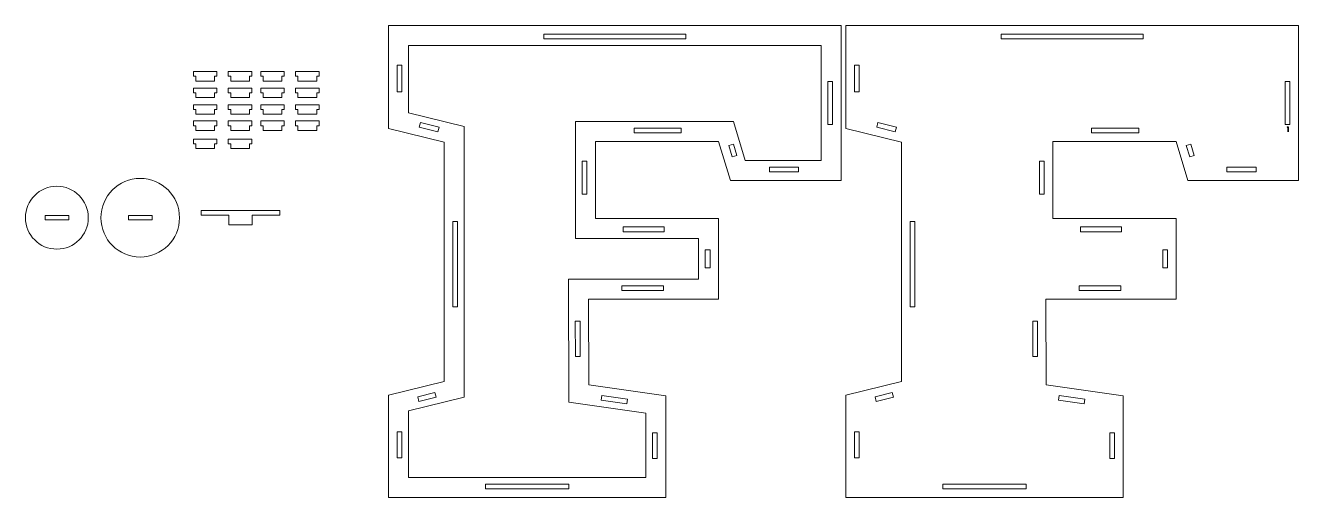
# Model space of a CAD drawing. Header units: centimetres. Extents: x -250 to 250, y -508 to 508.
# Drawn here: x -244 to -163, y -33.4 to -3.4 of the extents above; entities that cross this region are included whole.
import ezdxf

# ---------------------------------------------------------------- set-up
doc = ezdxf.new("R2010")
doc.units = ezdxf.units.CM
doc.header["$MEASUREMENT"] = 0
doc.layers.add('Capa 1', color=7, linetype='Continuous')

msp = doc.modelspace()

# ---------------------------------------------------------------- linework, layer by layer
at = {"layer": 'Capa 1', "color": 240, "lineweight": 9}
for points, knots in [([(-192.08503, -13.25509), (-192.08503, -13.25509), (-199.13333, -13.25509), (-199.13333, -13.25509), (-199.13333, -13.25509), (-199.88016, -10.76938), (-199.88016, -10.76938), (-199.88016, -10.76938), (-207.72198, -10.76938), (-207.72198, -10.76938), (-207.72198, -10.76938), (-207.72198, -15.65508), (-207.72198, -15.65508), (-207.72198, -15.65508), (-199.88016, -15.65508), (-199.88016, -15.65508), (-199.88016, -15.65508), (-199.88016, -20.79793), (-199.88016, -20.79793), (-199.88016, -20.79793), (-208.15424, -20.79793), (-208.15424, -20.79793), (-208.15424, -20.79793), (-208.14208, -26.24079), (-208.14208, -26.24079), (-208.14208, -26.24079), (-203.24095, -26.92649), (-203.24095, -26.92649), (-203.24095, -26.92649), (-203.24095, -33.39791), (-203.24095, -33.39791), (-203.24095, -33.39791), (-220.88503, -33.39791), (-220.88503, -33.39791), (-220.88503, -33.39791), (-220.88503, -26.88364), (-220.88503, -26.88364), (-220.88503, -26.88364), (-217.33754, -26.02649), (-217.33754, -26.02649), (-217.33754, -26.02649), (-217.33754, -10.81224), (-217.33754, -10.81224), (-217.33754, -10.81224), (-220.88503, -9.95509), (-220.88503, -9.95509), (-220.88503, -9.95509), (-220.88503, -3.39797), (-220.88503, -3.39797), (-220.88503, -3.39797), (-192.08503, -3.39797), (-192.08503, -3.39797), (-192.08503, -3.39797), (-192.08503, -13.25509), (-192.08503, -13.25509)], [0, 0, 0, 0, 0.05555556, 0.05555556, 0.05555556, 0.11111111, 0.11111111, 0.11111111, 0.16666667, 0.16666667, 0.16666667, 0.22222222, 0.22222222, 0.22222222, 0.27777778, 0.27777778, 0.27777778, 0.33333333, 0.33333333, 0.33333333, 0.38888889, 0.38888889, 0.38888889, 0.44444444, 0.44444444, 0.44444444, 0.5, 0.5, 0.5, 0.55555556, 0.55555556, 0.55555556, 0.61111111, 0.61111111, 0.61111111, 0.66666667, 0.66666667, 0.66666667, 0.72222222, 0.72222222, 0.72222222, 0.77777778, 0.77777778, 0.77777778, 0.83333333, 0.83333333, 0.83333333, 0.88888889, 0.88888889, 0.88888889, 0.94444444, 0.94444444, 0.94444444, 1, 1, 1, 1]), ([(-211.00219, -4.2465), (-211.00219, -4.2465), (-201.96787, -4.2465), (-201.96787, -4.2465), (-201.96787, -4.2465), (-201.96787, -3.9465), (-201.96787, -3.9465), (-201.96787, -3.9465), (-211.00219, -3.9465), (-211.00219, -3.9465), (-211.00219, -3.9465), (-211.00219, -4.2465), (-211.00219, -4.2465)], [0, 0, 0, 0, 0.25, 0.25, 0.25, 0.5, 0.5, 0.5, 0.75, 0.75, 0.75, 1, 1, 1, 1]), ([(-162.98503, -13.25509), (-162.98503, -13.25509), (-170.03333, -13.25509), (-170.03333, -13.25509), (-170.03333, -13.25509), (-170.78016, -10.76938), (-170.78016, -10.76938), (-170.78016, -10.76938), (-178.62198, -10.76938), (-178.62198, -10.76938), (-178.62198, -10.76938), (-178.62198, -15.65508), (-178.62198, -15.65508), (-178.62198, -15.65508), (-170.78016, -15.65508), (-170.78016, -15.65508), (-170.78016, -15.65508), (-170.78016, -20.79793), (-170.78016, -20.79793), (-170.78016, -20.79793), (-179.05424, -20.79793), (-179.05424, -20.79793), (-179.05424, -20.79793), (-179.04208, -26.24079), (-179.04208, -26.24079), (-179.04208, -26.24079), (-174.14095, -26.92649), (-174.14095, -26.92649), (-174.14095, -26.92649), (-174.14095, -33.39791), (-174.14095, -33.39791), (-174.14095, -33.39791), (-191.78503, -33.39791), (-191.78503, -33.39791), (-191.78503, -33.39791), (-191.78503, -26.88364), (-191.78503, -26.88364), (-191.78503, -26.88364), (-188.23754, -26.02649), (-188.23754, -26.02649), (-188.23754, -26.02649), (-188.23754, -10.81224), (-188.23754, -10.81224), (-188.23754, -10.81224), (-191.78503, -9.95509), (-191.78503, -9.95509), (-191.78503, -9.95509), (-191.78503, -3.39797), (-191.78503, -3.39797), (-191.78503, -3.39797), (-162.98503, -3.39797), (-162.98503, -3.39797), (-162.98503, -3.39797), (-162.98503, -13.25509), (-162.98503, -13.25509)], [0, 0, 0, 0, 0.05555556, 0.05555556, 0.05555556, 0.11111111, 0.11111111, 0.11111111, 0.16666667, 0.16666667, 0.16666667, 0.22222222, 0.22222222, 0.22222222, 0.27777778, 0.27777778, 0.27777778, 0.33333333, 0.33333333, 0.33333333, 0.38888889, 0.38888889, 0.38888889, 0.44444444, 0.44444444, 0.44444444, 0.5, 0.5, 0.5, 0.55555556, 0.55555556, 0.55555556, 0.61111111, 0.61111111, 0.61111111, 0.66666667, 0.66666667, 0.66666667, 0.72222222, 0.72222222, 0.72222222, 0.77777778, 0.77777778, 0.77777778, 0.83333333, 0.83333333, 0.83333333, 0.88888889, 0.88888889, 0.88888889, 0.94444444, 0.94444444, 0.94444444, 1, 1, 1, 1]), ([(-181.90219, -4.2465), (-181.90219, -4.2465), (-172.86787, -4.2465), (-172.86787, -4.2465), (-172.86787, -4.2465), (-172.86787, -3.9465), (-172.86787, -3.9465), (-172.86787, -3.9465), (-181.90219, -3.9465), (-181.90219, -3.9465), (-181.90219, -3.9465), (-181.90219, -4.2465), (-181.90219, -4.2465)], [0, 0, 0, 0, 0.25, 0.25, 0.25, 0.5, 0.5, 0.5, 0.75, 0.75, 0.75, 1, 1, 1, 1]), ([(-193.35782, -11.9823), (-193.35782, -11.9823), (-193.35782, -4.67076), (-193.35782, -4.67076), (-193.35782, -4.67076), (-219.61224, -4.67076), (-219.61224, -4.67076), (-219.61224, -4.67076), (-219.61224, -8.95321), (-219.61224, -8.95321), (-219.61224, -8.95321), (-216.06475, -9.81036), (-216.06475, -9.81036), (-216.06475, -9.81036), (-216.06475, -27.02837), (-216.06475, -27.02837), (-216.06475, -27.02837), (-219.61224, -27.88552), (-219.61224, -27.88552), (-219.61224, -27.88552), (-219.61224, -32.12512), (-219.61224, -32.12512), (-219.61224, -32.12512), (-204.51374, -32.12512), (-204.51374, -32.12512), (-204.51374, -32.12512), (-204.51374, -28.0336), (-204.51374, -28.0336), (-204.51374, -28.0336), (-209.4124, -27.34825), (-209.4124, -27.34825), (-209.4124, -27.34825), (-209.42988, -19.52514), (-209.42988, -19.52514), (-209.42988, -19.52514), (-201.15295, -19.52514), (-201.15295, -19.52514), (-201.15295, -19.52514), (-201.15295, -16.92787), (-201.15295, -16.92787), (-201.15295, -16.92787), (-208.99477, -16.92787), (-208.99477, -16.92787), (-208.99477, -16.92787), (-208.99477, -9.49659), (-208.99477, -9.49659), (-208.99477, -9.49659), (-198.93357, -9.49659), (-198.93357, -9.49659), (-198.93357, -9.49659), (-198.18674, -11.9823), (-198.18674, -11.9823), (-198.18674, -11.9823), (-193.35782, -11.9823), (-193.35782, -11.9823)], [0, 0, 0, 0, 0.05555556, 0.05555556, 0.05555556, 0.11111111, 0.11111111, 0.11111111, 0.16666667, 0.16666667, 0.16666667, 0.22222222, 0.22222222, 0.22222222, 0.27777778, 0.27777778, 0.27777778, 0.33333333, 0.33333333, 0.33333333, 0.38888889, 0.38888889, 0.38888889, 0.44444444, 0.44444444, 0.44444444, 0.5, 0.5, 0.5, 0.55555556, 0.55555556, 0.55555556, 0.61111111, 0.61111111, 0.61111111, 0.66666667, 0.66666667, 0.66666667, 0.72222222, 0.72222222, 0.72222222, 0.77777778, 0.77777778, 0.77777778, 0.83333333, 0.83333333, 0.83333333, 0.88888889, 0.88888889, 0.88888889, 0.94444444, 0.94444444, 0.94444444, 1, 1, 1, 1]), ([(-231.94652, -6.62694), (-231.94652, -6.62694), (-231.94652, -6.92694), (-231.94652, -6.92694), (-231.94652, -6.92694), (-233.14652, -6.92694), (-233.14652, -6.92694), (-233.14652, -6.92694), (-233.14652, -6.62694), (-233.14652, -6.62694), (-233.14652, -6.62694), (-233.29652, -6.62694), (-233.29652, -6.62694), (-233.29652, -6.62694), (-233.29652, -6.32694), (-233.29652, -6.32694), (-233.29652, -6.32694), (-231.79652, -6.32694), (-231.79652, -6.32694), (-231.79652, -6.32694), (-231.79652, -6.62694), (-231.79652, -6.62694), (-231.79652, -6.62694), (-231.94652, -6.62694), (-231.94652, -6.62694)], [0, 0, 0, 0, 0.125, 0.125, 0.125, 0.25, 0.25, 0.25, 0.375, 0.375, 0.375, 0.5, 0.5, 0.5, 0.625, 0.625, 0.625, 0.75, 0.75, 0.75, 0.875, 0.875, 0.875, 1, 1, 1, 1]), ([(-229.72619, -6.62694), (-229.72619, -6.62694), (-229.72619, -6.92694), (-229.72619, -6.92694), (-229.72619, -6.92694), (-230.92619, -6.92694), (-230.92619, -6.92694), (-230.92619, -6.92694), (-230.92619, -6.62694), (-230.92619, -6.62694), (-230.92619, -6.62694), (-231.07619, -6.62694), (-231.07619, -6.62694), (-231.07619, -6.62694), (-231.07619, -6.32694), (-231.07619, -6.32694), (-231.07619, -6.32694), (-229.57619, -6.32694), (-229.57619, -6.32694), (-229.57619, -6.32694), (-229.57619, -6.62694), (-229.57619, -6.62694), (-229.57619, -6.62694), (-229.72619, -6.62694), (-229.72619, -6.62694)], [0, 0, 0, 0, 0.125, 0.125, 0.125, 0.25, 0.25, 0.25, 0.375, 0.375, 0.375, 0.5, 0.5, 0.5, 0.625, 0.625, 0.625, 0.75, 0.75, 0.75, 0.875, 0.875, 0.875, 1, 1, 1, 1]), ([(-227.66627, -6.62694), (-227.66627, -6.62694), (-227.66627, -6.92694), (-227.66627, -6.92694), (-227.66627, -6.92694), (-228.86627, -6.92694), (-228.86627, -6.92694), (-228.86627, -6.92694), (-228.86627, -6.62694), (-228.86627, -6.62694), (-228.86627, -6.62694), (-229.01627, -6.62694), (-229.01627, -6.62694), (-229.01627, -6.62694), (-229.01627, -6.32694), (-229.01627, -6.32694), (-229.01627, -6.32694), (-227.51627, -6.32694), (-227.51627, -6.32694), (-227.51627, -6.32694), (-227.51627, -6.62694), (-227.51627, -6.62694), (-227.51627, -6.62694), (-227.66627, -6.62694), (-227.66627, -6.62694)], [0, 0, 0, 0, 0.125, 0.125, 0.125, 0.25, 0.25, 0.25, 0.375, 0.375, 0.375, 0.5, 0.5, 0.5, 0.625, 0.625, 0.625, 0.75, 0.75, 0.75, 0.875, 0.875, 0.875, 1, 1, 1, 1]), ([(-225.44594, -6.62694), (-225.44594, -6.62694), (-225.44594, -6.92694), (-225.44594, -6.92694), (-225.44594, -6.92694), (-226.64594, -6.92694), (-226.64594, -6.92694), (-226.64594, -6.92694), (-226.64594, -6.62694), (-226.64594, -6.62694), (-226.64594, -6.62694), (-226.79594, -6.62694), (-226.79594, -6.62694), (-226.79594, -6.62694), (-226.79594, -6.32694), (-226.79594, -6.32694), (-226.79594, -6.32694), (-225.29594, -6.32694), (-225.29594, -6.32694), (-225.29594, -6.32694), (-225.29594, -6.62694), (-225.29594, -6.62694), (-225.29594, -6.62694), (-225.44594, -6.62694), (-225.44594, -6.62694)], [0, 0, 0, 0, 0.125, 0.125, 0.125, 0.25, 0.25, 0.25, 0.375, 0.375, 0.375, 0.5, 0.5, 0.5, 0.625, 0.625, 0.625, 0.75, 0.75, 0.75, 0.875, 0.875, 0.875, 1, 1, 1, 1]), ([(-220.0365, -7.60695), (-220.0365, -7.60695), (-220.0365, -5.92672), (-220.0365, -5.92672), (-220.0365, -5.92672), (-220.3365, -5.92672), (-220.3365, -5.92672), (-220.3365, -5.92672), (-220.3365, -7.60695), (-220.3365, -7.60695), (-220.3365, -7.60695), (-220.0365, -7.60695), (-220.0365, -7.60695)], [0, 0, 0, 0, 0.25, 0.25, 0.25, 0.5, 0.5, 0.5, 0.75, 0.75, 0.75, 1, 1, 1, 1]), ([(-190.9365, -7.60695), (-190.9365, -7.60695), (-190.9365, -5.92672), (-190.9365, -5.92672), (-190.9365, -5.92672), (-191.2365, -5.92672), (-191.2365, -5.92672), (-191.2365, -5.92672), (-191.2365, -7.60695), (-191.2365, -7.60695), (-191.2365, -7.60695), (-190.9365, -7.60695), (-190.9365, -7.60695)], [0, 0, 0, 0, 0.25, 0.25, 0.25, 0.5, 0.5, 0.5, 0.75, 0.75, 0.75, 1, 1, 1, 1]), ([(-192.93356, -6.96652), (-192.93356, -6.96652), (-192.93356, -9.68654), (-192.93356, -9.68654), (-192.93356, -9.68654), (-192.63356, -9.68654), (-192.63356, -9.68654), (-192.63356, -9.68654), (-192.63356, -6.96652), (-192.63356, -6.96652), (-192.63356, -6.96652), (-192.93356, -6.96652), (-192.93356, -6.96652)], [0, 0, 0, 0, 0.25, 0.25, 0.25, 0.5, 0.5, 0.5, 0.75, 0.75, 0.75, 1, 1, 1, 1]), ([(-163.83356, -6.96652), (-163.83356, -6.96652), (-163.83356, -9.68654), (-163.83356, -9.68654), (-163.83356, -9.68654), (-163.53356, -9.68654), (-163.53356, -9.68654), (-163.53356, -9.68654), (-163.53356, -6.96652), (-163.53356, -6.96652), (-163.53356, -6.96652), (-163.83356, -6.96652), (-163.83356, -6.96652)], [0, 0, 0, 0, 0.25, 0.25, 0.25, 0.5, 0.5, 0.5, 0.75, 0.75, 0.75, 1, 1, 1, 1]), ([(-231.94652, -7.68274), (-231.94652, -7.68274), (-231.94652, -7.98274), (-231.94652, -7.98274), (-231.94652, -7.98274), (-233.14652, -7.98274), (-233.14652, -7.98274), (-233.14652, -7.98274), (-233.14652, -7.68274), (-233.14652, -7.68274), (-233.14652, -7.68274), (-233.29652, -7.68274), (-233.29652, -7.68274), (-233.29652, -7.68274), (-233.29652, -7.38274), (-233.29652, -7.38274), (-233.29652, -7.38274), (-231.79652, -7.38274), (-231.79652, -7.38274), (-231.79652, -7.38274), (-231.79652, -7.68274), (-231.79652, -7.68274), (-231.79652, -7.68274), (-231.94652, -7.68274), (-231.94652, -7.68274)], [0, 0, 0, 0, 0.125, 0.125, 0.125, 0.25, 0.25, 0.25, 0.375, 0.375, 0.375, 0.5, 0.5, 0.5, 0.625, 0.625, 0.625, 0.75, 0.75, 0.75, 0.875, 0.875, 0.875, 1, 1, 1, 1]), ([(-229.72619, -7.68274), (-229.72619, -7.68274), (-229.72619, -7.98274), (-229.72619, -7.98274), (-229.72619, -7.98274), (-230.92619, -7.98274), (-230.92619, -7.98274), (-230.92619, -7.98274), (-230.92619, -7.68274), (-230.92619, -7.68274), (-230.92619, -7.68274), (-231.07619, -7.68274), (-231.07619, -7.68274), (-231.07619, -7.68274), (-231.07619, -7.38274), (-231.07619, -7.38274), (-231.07619, -7.38274), (-229.57619, -7.38274), (-229.57619, -7.38274), (-229.57619, -7.38274), (-229.57619, -7.68274), (-229.57619, -7.68274), (-229.57619, -7.68274), (-229.72619, -7.68274), (-229.72619, -7.68274)], [0, 0, 0, 0, 0.125, 0.125, 0.125, 0.25, 0.25, 0.25, 0.375, 0.375, 0.375, 0.5, 0.5, 0.5, 0.625, 0.625, 0.625, 0.75, 0.75, 0.75, 0.875, 0.875, 0.875, 1, 1, 1, 1]), ([(-227.66627, -7.68274), (-227.66627, -7.68274), (-227.66627, -7.98274), (-227.66627, -7.98274), (-227.66627, -7.98274), (-228.86627, -7.98274), (-228.86627, -7.98274), (-228.86627, -7.98274), (-228.86627, -7.68274), (-228.86627, -7.68274), (-228.86627, -7.68274), (-229.01627, -7.68274), (-229.01627, -7.68274), (-229.01627, -7.68274), (-229.01627, -7.38274), (-229.01627, -7.38274), (-229.01627, -7.38274), (-227.51627, -7.38274), (-227.51627, -7.38274), (-227.51627, -7.38274), (-227.51627, -7.68274), (-227.51627, -7.68274), (-227.51627, -7.68274), (-227.66627, -7.68274), (-227.66627, -7.68274)], [0, 0, 0, 0, 0.125, 0.125, 0.125, 0.25, 0.25, 0.25, 0.375, 0.375, 0.375, 0.5, 0.5, 0.5, 0.625, 0.625, 0.625, 0.75, 0.75, 0.75, 0.875, 0.875, 0.875, 1, 1, 1, 1]), ([(-225.44594, -7.68274), (-225.44594, -7.68274), (-225.44594, -7.98274), (-225.44594, -7.98274), (-225.44594, -7.98274), (-226.64594, -7.98274), (-226.64594, -7.98274), (-226.64594, -7.98274), (-226.64594, -7.68274), (-226.64594, -7.68274), (-226.64594, -7.68274), (-226.79594, -7.68274), (-226.79594, -7.68274), (-226.79594, -7.68274), (-226.79594, -7.38274), (-226.79594, -7.38274), (-226.79594, -7.38274), (-225.29594, -7.38274), (-225.29594, -7.38274), (-225.29594, -7.38274), (-225.29594, -7.68274), (-225.29594, -7.68274), (-225.29594, -7.68274), (-225.44594, -7.68274), (-225.44594, -7.68274)], [0, 0, 0, 0, 0.125, 0.125, 0.125, 0.25, 0.25, 0.25, 0.375, 0.375, 0.375, 0.5, 0.5, 0.5, 0.625, 0.625, 0.625, 0.75, 0.75, 0.75, 0.875, 0.875, 0.875, 1, 1, 1, 1]), ([(-231.94652, -8.74361), (-231.94652, -8.74361), (-231.94652, -9.04361), (-231.94652, -9.04361), (-231.94652, -9.04361), (-233.14652, -9.04361), (-233.14652, -9.04361), (-233.14652, -9.04361), (-233.14652, -8.74361), (-233.14652, -8.74361), (-233.14652, -8.74361), (-233.29652, -8.74361), (-233.29652, -8.74361), (-233.29652, -8.74361), (-233.29652, -8.44361), (-233.29652, -8.44361), (-233.29652, -8.44361), (-231.79652, -8.44361), (-231.79652, -8.44361), (-231.79652, -8.44361), (-231.79652, -8.74361), (-231.79652, -8.74361), (-231.79652, -8.74361), (-231.94652, -8.74361), (-231.94652, -8.74361)], [0, 0, 0, 0, 0.125, 0.125, 0.125, 0.25, 0.25, 0.25, 0.375, 0.375, 0.375, 0.5, 0.5, 0.5, 0.625, 0.625, 0.625, 0.75, 0.75, 0.75, 0.875, 0.875, 0.875, 1, 1, 1, 1]), ([(-229.72619, -8.74361), (-229.72619, -8.74361), (-229.72619, -9.04361), (-229.72619, -9.04361), (-229.72619, -9.04361), (-230.92619, -9.04361), (-230.92619, -9.04361), (-230.92619, -9.04361), (-230.92619, -8.74361), (-230.92619, -8.74361), (-230.92619, -8.74361), (-231.07619, -8.74361), (-231.07619, -8.74361), (-231.07619, -8.74361), (-231.07619, -8.44361), (-231.07619, -8.44361), (-231.07619, -8.44361), (-229.57619, -8.44361), (-229.57619, -8.44361), (-229.57619, -8.44361), (-229.57619, -8.74361), (-229.57619, -8.74361), (-229.57619, -8.74361), (-229.72619, -8.74361), (-229.72619, -8.74361)], [0, 0, 0, 0, 0.125, 0.125, 0.125, 0.25, 0.25, 0.25, 0.375, 0.375, 0.375, 0.5, 0.5, 0.5, 0.625, 0.625, 0.625, 0.75, 0.75, 0.75, 0.875, 0.875, 0.875, 1, 1, 1, 1]), ([(-227.66627, -8.74361), (-227.66627, -8.74361), (-227.66627, -9.04361), (-227.66627, -9.04361), (-227.66627, -9.04361), (-228.86627, -9.04361), (-228.86627, -9.04361), (-228.86627, -9.04361), (-228.86627, -8.74361), (-228.86627, -8.74361), (-228.86627, -8.74361), (-229.01627, -8.74361), (-229.01627, -8.74361), (-229.01627, -8.74361), (-229.01627, -8.44361), (-229.01627, -8.44361), (-229.01627, -8.44361), (-227.51627, -8.44361), (-227.51627, -8.44361), (-227.51627, -8.44361), (-227.51627, -8.74361), (-227.51627, -8.74361), (-227.51627, -8.74361), (-227.66627, -8.74361), (-227.66627, -8.74361)], [0, 0, 0, 0, 0.125, 0.125, 0.125, 0.25, 0.25, 0.25, 0.375, 0.375, 0.375, 0.5, 0.5, 0.5, 0.625, 0.625, 0.625, 0.75, 0.75, 0.75, 0.875, 0.875, 0.875, 1, 1, 1, 1]), ([(-225.44594, -8.74361), (-225.44594, -8.74361), (-225.44594, -9.04361), (-225.44594, -9.04361), (-225.44594, -9.04361), (-226.64594, -9.04361), (-226.64594, -9.04361), (-226.64594, -9.04361), (-226.64594, -8.74361), (-226.64594, -8.74361), (-226.64594, -8.74361), (-226.79594, -8.74361), (-226.79594, -8.74361), (-226.79594, -8.74361), (-226.79594, -8.44361), (-226.79594, -8.44361), (-226.79594, -8.44361), (-225.29594, -8.44361), (-225.29594, -8.44361), (-225.29594, -8.44361), (-225.29594, -8.74361), (-225.29594, -8.74361), (-225.29594, -8.74361), (-225.44594, -8.74361), (-225.44594, -8.74361)], [0, 0, 0, 0, 0.125, 0.125, 0.125, 0.25, 0.25, 0.25, 0.375, 0.375, 0.375, 0.5, 0.5, 0.5, 0.625, 0.625, 0.625, 0.75, 0.75, 0.75, 0.875, 0.875, 0.875, 1, 1, 1, 1]), ([(-231.94652, -9.76579), (-231.94652, -9.76579), (-231.94652, -10.06579), (-231.94652, -10.06579), (-231.94652, -10.06579), (-233.14652, -10.06579), (-233.14652, -10.06579), (-233.14652, -10.06579), (-233.14652, -9.76579), (-233.14652, -9.76579), (-233.14652, -9.76579), (-233.29652, -9.76579), (-233.29652, -9.76579), (-233.29652, -9.76579), (-233.29652, -9.46579), (-233.29652, -9.46579), (-233.29652, -9.46579), (-231.79652, -9.46579), (-231.79652, -9.46579), (-231.79652, -9.46579), (-231.79652, -9.76579), (-231.79652, -9.76579), (-231.79652, -9.76579), (-231.94652, -9.76579), (-231.94652, -9.76579)], [0, 0, 0, 0, 0.125, 0.125, 0.125, 0.25, 0.25, 0.25, 0.375, 0.375, 0.375, 0.5, 0.5, 0.5, 0.625, 0.625, 0.625, 0.75, 0.75, 0.75, 0.875, 0.875, 0.875, 1, 1, 1, 1]), ([(-229.72619, -9.76579), (-229.72619, -9.76579), (-229.72619, -10.06579), (-229.72619, -10.06579), (-229.72619, -10.06579), (-230.92619, -10.06579), (-230.92619, -10.06579), (-230.92619, -10.06579), (-230.92619, -9.76579), (-230.92619, -9.76579), (-230.92619, -9.76579), (-231.07619, -9.76579), (-231.07619, -9.76579), (-231.07619, -9.76579), (-231.07619, -9.46579), (-231.07619, -9.46579), (-231.07619, -9.46579), (-229.57619, -9.46579), (-229.57619, -9.46579), (-229.57619, -9.46579), (-229.57619, -9.76579), (-229.57619, -9.76579), (-229.57619, -9.76579), (-229.72619, -9.76579), (-229.72619, -9.76579)], [0, 0, 0, 0, 0.125, 0.125, 0.125, 0.25, 0.25, 0.25, 0.375, 0.375, 0.375, 0.5, 0.5, 0.5, 0.625, 0.625, 0.625, 0.75, 0.75, 0.75, 0.875, 0.875, 0.875, 1, 1, 1, 1]), ([(-227.66627, -9.76579), (-227.66627, -9.76579), (-227.66627, -10.06579), (-227.66627, -10.06579), (-227.66627, -10.06579), (-228.86627, -10.06579), (-228.86627, -10.06579), (-228.86627, -10.06579), (-228.86627, -9.76579), (-228.86627, -9.76579), (-228.86627, -9.76579), (-229.01627, -9.76579), (-229.01627, -9.76579), (-229.01627, -9.76579), (-229.01627, -9.46579), (-229.01627, -9.46579), (-229.01627, -9.46579), (-227.51627, -9.46579), (-227.51627, -9.46579), (-227.51627, -9.46579), (-227.51627, -9.76579), (-227.51627, -9.76579), (-227.51627, -9.76579), (-227.66627, -9.76579), (-227.66627, -9.76579)], [0, 0, 0, 0, 0.125, 0.125, 0.125, 0.25, 0.25, 0.25, 0.375, 0.375, 0.375, 0.5, 0.5, 0.5, 0.625, 0.625, 0.625, 0.75, 0.75, 0.75, 0.875, 0.875, 0.875, 1, 1, 1, 1]), ([(-225.44594, -9.76579), (-225.44594, -9.76579), (-225.44594, -10.06579), (-225.44594, -10.06579), (-225.44594, -10.06579), (-226.64594, -10.06579), (-226.64594, -10.06579), (-226.64594, -10.06579), (-226.64594, -9.76579), (-226.64594, -9.76579), (-226.64594, -9.76579), (-226.79594, -9.76579), (-226.79594, -9.76579), (-226.79594, -9.76579), (-226.79594, -9.46579), (-226.79594, -9.46579), (-226.79594, -9.46579), (-225.29594, -9.46579), (-225.29594, -9.46579), (-225.29594, -9.46579), (-225.29594, -9.76579), (-225.29594, -9.76579), (-225.29594, -9.76579), (-225.44594, -9.76579), (-225.44594, -9.76579)], [0, 0, 0, 0, 0.125, 0.125, 0.125, 0.25, 0.25, 0.25, 0.375, 0.375, 0.375, 0.5, 0.5, 0.5, 0.625, 0.625, 0.625, 0.75, 0.75, 0.75, 0.875, 0.875, 0.875, 1, 1, 1, 1]), ([(-217.67151, -9.8586), (-217.67151, -9.8586), (-218.854, -9.57289), (-218.854, -9.57289), (-218.854, -9.57289), (-218.92446, -9.8645), (-218.92446, -9.8645), (-218.92446, -9.8645), (-217.74197, -10.15021), (-217.74197, -10.15021), (-217.74197, -10.15021), (-217.67151, -9.8586), (-217.67151, -9.8586)], [0, 0, 0, 0, 0.25, 0.25, 0.25, 0.5, 0.5, 0.5, 0.75, 0.75, 0.75, 1, 1, 1, 1]), ([(-188.57151, -9.8586), (-188.57151, -9.8586), (-189.754, -9.57289), (-189.754, -9.57289), (-189.754, -9.57289), (-189.82446, -9.8645), (-189.82446, -9.8645), (-189.82446, -9.8645), (-188.64197, -10.15021), (-188.64197, -10.15021), (-188.64197, -10.15021), (-188.57151, -9.8586), (-188.57151, -9.8586)], [0, 0, 0, 0, 0.25, 0.25, 0.25, 0.5, 0.5, 0.5, 0.75, 0.75, 0.75, 1, 1, 1, 1]), ([(-202.25624, -9.92085), (-202.25624, -9.92085), (-205.26337, -9.92085), (-205.26337, -9.92085), (-205.26337, -9.92085), (-205.26337, -10.22085), (-205.26337, -10.22085), (-205.26337, -10.22085), (-202.25624, -10.22085), (-202.25624, -10.22085), (-202.25624, -10.22085), (-202.25624, -9.92085), (-202.25624, -9.92085)], [0, 0, 0, 0, 0.25, 0.25, 0.25, 0.5, 0.5, 0.5, 0.75, 0.75, 0.75, 1, 1, 1, 1]), ([(-173.15624, -9.92085), (-173.15624, -9.92085), (-176.16337, -9.92085), (-176.16337, -9.92085), (-176.16337, -9.92085), (-176.16337, -10.22085), (-176.16337, -10.22085), (-176.16337, -10.22085), (-173.15624, -10.22085), (-173.15624, -10.22085), (-173.15624, -10.22085), (-173.15624, -9.92085), (-173.15624, -9.92085)], [0, 0, 0, 0, 0.25, 0.25, 0.25, 0.5, 0.5, 0.5, 0.75, 0.75, 0.75, 1, 1, 1, 1]), ([(-231.94652, -10.91899), (-231.94652, -10.91899), (-231.94652, -11.21899), (-231.94652, -11.21899), (-231.94652, -11.21899), (-233.14652, -11.21899), (-233.14652, -11.21899), (-233.14652, -11.21899), (-233.14652, -10.91899), (-233.14652, -10.91899), (-233.14652, -10.91899), (-233.29652, -10.91899), (-233.29652, -10.91899), (-233.29652, -10.91899), (-233.29652, -10.61899), (-233.29652, -10.61899), (-233.29652, -10.61899), (-231.79652, -10.61899), (-231.79652, -10.61899), (-231.79652, -10.61899), (-231.79652, -10.91899), (-231.79652, -10.91899), (-231.79652, -10.91899), (-231.94652, -10.91899), (-231.94652, -10.91899)], [0, 0, 0, 0, 0.125, 0.125, 0.125, 0.25, 0.25, 0.25, 0.375, 0.375, 0.375, 0.5, 0.5, 0.5, 0.625, 0.625, 0.625, 0.75, 0.75, 0.75, 0.875, 0.875, 0.875, 1, 1, 1, 1]), ([(-229.72619, -10.91899), (-229.72619, -10.91899), (-229.72619, -11.21899), (-229.72619, -11.21899), (-229.72619, -11.21899), (-230.92619, -11.21899), (-230.92619, -11.21899), (-230.92619, -11.21899), (-230.92619, -10.91899), (-230.92619, -10.91899), (-230.92619, -10.91899), (-231.07619, -10.91899), (-231.07619, -10.91899), (-231.07619, -10.91899), (-231.07619, -10.61899), (-231.07619, -10.61899), (-231.07619, -10.61899), (-229.57619, -10.61899), (-229.57619, -10.61899), (-229.57619, -10.61899), (-229.57619, -10.91899), (-229.57619, -10.91899), (-229.57619, -10.91899), (-229.72619, -10.91899), (-229.72619, -10.91899)], [0, 0, 0, 0, 0.125, 0.125, 0.125, 0.25, 0.25, 0.25, 0.375, 0.375, 0.375, 0.5, 0.5, 0.5, 0.625, 0.625, 0.625, 0.75, 0.75, 0.75, 0.875, 0.875, 0.875, 1, 1, 1, 1]), ([(-198.72366, -11.66971), (-198.72366, -11.66971), (-198.94504, -10.93286), (-198.94504, -10.93286), (-198.94504, -10.93286), (-199.23235, -11.01918), (-199.23235, -11.01918), (-199.23235, -11.01918), (-199.01097, -11.75603), (-199.01097, -11.75603), (-199.01097, -11.75603), (-198.72366, -11.66971), (-198.72366, -11.66971)], [0, 0, 0, 0, 0.25, 0.25, 0.25, 0.5, 0.5, 0.5, 0.75, 0.75, 0.75, 1, 1, 1, 1]), ([(-169.62366, -11.66971), (-169.62366, -11.66971), (-169.84504, -10.93286), (-169.84504, -10.93286), (-169.84504, -10.93286), (-170.13235, -11.01918), (-170.13235, -11.01918), (-170.13235, -11.01918), (-169.91097, -11.75603), (-169.91097, -11.75603), (-169.91097, -11.75603), (-169.62366, -11.66971), (-169.62366, -11.66971)], [0, 0, 0, 0, 0.25, 0.25, 0.25, 0.5, 0.5, 0.5, 0.75, 0.75, 0.75, 1, 1, 1, 1]), ([(-208.57051, -12.0151), (-208.57051, -12.0151), (-208.57051, -14.10936), (-208.57051, -14.10936), (-208.57051, -14.10936), (-208.27051, -14.10936), (-208.27051, -14.10936), (-208.27051, -14.10936), (-208.27051, -12.0151), (-208.27051, -12.0151), (-208.27051, -12.0151), (-208.57051, -12.0151), (-208.57051, -12.0151)], [0, 0, 0, 0, 0.25, 0.25, 0.25, 0.5, 0.5, 0.5, 0.75, 0.75, 0.75, 1, 1, 1, 1]), ([(-179.47051, -12.0151), (-179.47051, -12.0151), (-179.47051, -14.10936), (-179.47051, -14.10936), (-179.47051, -14.10936), (-179.17051, -14.10936), (-179.17051, -14.10936), (-179.17051, -14.10936), (-179.17051, -12.0151), (-179.17051, -12.0151), (-179.17051, -12.0151), (-179.47051, -12.0151), (-179.47051, -12.0151)], [0, 0, 0, 0, 0.25, 0.25, 0.25, 0.5, 0.5, 0.5, 0.75, 0.75, 0.75, 1, 1, 1, 1]), ([(-194.7898, -12.40656), (-194.7898, -12.40656), (-196.64603, -12.40656), (-196.64603, -12.40656), (-196.64603, -12.40656), (-196.64603, -12.70656), (-196.64603, -12.70656), (-196.64603, -12.70656), (-194.7898, -12.70656), (-194.7898, -12.70656), (-194.7898, -12.70656), (-194.7898, -12.40656), (-194.7898, -12.40656)], [0, 0, 0, 0, 0.25, 0.25, 0.25, 0.5, 0.5, 0.5, 0.75, 0.75, 0.75, 1, 1, 1, 1]), ([(-165.6898, -12.40656), (-165.6898, -12.40656), (-167.54603, -12.40656), (-167.54603, -12.40656), (-167.54603, -12.40656), (-167.54603, -12.70656), (-167.54603, -12.70656), (-167.54603, -12.70656), (-165.6898, -12.70656), (-165.6898, -12.70656), (-165.6898, -12.70656), (-165.6898, -12.40656), (-165.6898, -12.40656)], [0, 0, 0, 0, 0.25, 0.25, 0.25, 0.5, 0.5, 0.5, 0.75, 0.75, 0.75, 1, 1, 1, 1]), ([(-241.98252, -13.61363), (-240.87795, -13.61363), (-239.98252, -14.50906), (-239.98252, -15.61363), (-239.98252, -16.7182), (-240.87795, -17.61363), (-241.98252, -17.61363), (-243.08709, -17.61363), (-243.98252, -16.7182), (-243.98252, -15.61363), (-243.98252, -14.50906), (-243.08709, -13.61363), (-241.98252, -13.61363)], [0, 0, 0, 0, 0.25, 0.25, 0.25, 0.5, 0.5, 0.5, 0.75, 0.75, 0.75, 1, 1, 1, 1]), ([(-236.67986, -13.11363), (-235.29915, -13.11363), (-234.17986, -14.23292), (-234.17986, -15.61363), (-234.17986, -16.99434), (-235.29915, -18.11363), (-236.67986, -18.11363), (-238.06057, -18.11363), (-239.17986, -16.99434), (-239.17986, -15.61363), (-239.17986, -14.23292), (-238.06057, -13.11363), (-236.67986, -13.11363)], [0, 0, 0, 0, 0.25, 0.25, 0.25, 0.5, 0.5, 0.5, 0.75, 0.75, 0.75, 1, 1, 1, 1]), ([(-232.80029, -15.16363), (-232.80029, -15.16363), (-227.80029, -15.16363), (-227.80029, -15.16363), (-227.80029, -15.16363), (-227.80029, -15.46363), (-227.80029, -15.46363), (-227.80029, -15.46363), (-229.55029, -15.46363), (-229.55029, -15.46363), (-229.55029, -15.46363), (-229.55029, -16.06363), (-229.55029, -16.06363), (-229.55029, -16.06363), (-231.05029, -16.06363), (-231.05029, -16.06363), (-231.05029, -16.06363), (-231.05029, -15.46363), (-231.05029, -15.46363), (-231.05029, -15.46363), (-232.80029, -15.46363), (-232.80029, -15.46363), (-232.80029, -15.46363), (-232.80029, -15.16363), (-232.80029, -15.16363)], [0, 0, 0, 0, 0.125, 0.125, 0.125, 0.25, 0.25, 0.25, 0.375, 0.375, 0.375, 0.5, 0.5, 0.5, 0.625, 0.625, 0.625, 0.75, 0.75, 0.75, 0.875, 0.875, 0.875, 1, 1, 1, 1]), ([(-242.73252, -15.46863), (-242.73252, -15.46863), (-241.23252, -15.46863), (-241.23252, -15.46863), (-241.23252, -15.46863), (-241.23252, -15.75863), (-241.23252, -15.75863), (-241.23252, -15.75863), (-242.73252, -15.75863), (-242.73252, -15.75863), (-242.73252, -15.75863), (-242.73252, -15.46863), (-242.73252, -15.46863)], [0, 0, 0, 0, 0.25, 0.25, 0.25, 0.5, 0.5, 0.5, 0.75, 0.75, 0.75, 1, 1, 1, 1]), ([(-237.42986, -15.46863), (-237.42986, -15.46863), (-235.92986, -15.46863), (-235.92986, -15.46863), (-235.92986, -15.46863), (-235.92986, -15.75863), (-235.92986, -15.75863), (-235.92986, -15.75863), (-237.42986, -15.75863), (-237.42986, -15.75863), (-237.42986, -15.75863), (-237.42986, -15.46863), (-237.42986, -15.46863)], [0, 0, 0, 0, 0.25, 0.25, 0.25, 0.5, 0.5, 0.5, 0.75, 0.75, 0.75, 1, 1, 1, 1]), ([(-216.48901, -21.27492), (-216.48901, -21.27492), (-216.48901, -15.85542), (-216.48901, -15.85542), (-216.48901, -15.85542), (-216.78901, -15.85542), (-216.78901, -15.85542), (-216.78901, -15.85542), (-216.78901, -21.27492), (-216.78901, -21.27492), (-216.78901, -21.27492), (-216.48901, -21.27492), (-216.48901, -21.27492)], [0, 0, 0, 0, 0.25, 0.25, 0.25, 0.5, 0.5, 0.5, 0.75, 0.75, 0.75, 1, 1, 1, 1]), ([(-187.38901, -21.27492), (-187.38901, -21.27492), (-187.38901, -15.85542), (-187.38901, -15.85542), (-187.38901, -15.85542), (-187.68901, -15.85542), (-187.68901, -15.85542), (-187.68901, -15.85542), (-187.68901, -21.27492), (-187.68901, -21.27492), (-187.68901, -21.27492), (-187.38901, -21.27492), (-187.38901, -21.27492)], [0, 0, 0, 0, 0.25, 0.25, 0.25, 0.5, 0.5, 0.5, 0.75, 0.75, 0.75, 1, 1, 1, 1]), ([(-205.95657, -16.50361), (-205.95657, -16.50361), (-203.34263, -16.50361), (-203.34263, -16.50361), (-203.34263, -16.50361), (-203.34263, -16.20361), (-203.34263, -16.20361), (-203.34263, -16.20361), (-205.95657, -16.20361), (-205.95657, -16.20361), (-205.95657, -16.20361), (-205.95657, -16.50361), (-205.95657, -16.50361)], [0, 0, 0, 0, 0.25, 0.25, 0.25, 0.5, 0.5, 0.5, 0.75, 0.75, 0.75, 1, 1, 1, 1]), ([(-176.85657, -16.50361), (-176.85657, -16.50361), (-174.24263, -16.50361), (-174.24263, -16.50361), (-174.24263, -16.50361), (-174.24263, -16.20361), (-174.24263, -16.20361), (-174.24263, -16.20361), (-176.85657, -16.20361), (-176.85657, -16.20361), (-176.85657, -16.20361), (-176.85657, -16.50361), (-176.85657, -16.50361)], [0, 0, 0, 0, 0.25, 0.25, 0.25, 0.5, 0.5, 0.5, 0.75, 0.75, 0.75, 1, 1, 1, 1]), ([(-200.72869, -17.65221), (-200.72869, -17.65221), (-200.72869, -18.8008), (-200.72869, -18.8008), (-200.72869, -18.8008), (-200.42869, -18.8008), (-200.42869, -18.8008), (-200.42869, -18.8008), (-200.42869, -17.65221), (-200.42869, -17.65221), (-200.42869, -17.65221), (-200.72869, -17.65221), (-200.72869, -17.65221)], [0, 0, 0, 0, 0.25, 0.25, 0.25, 0.5, 0.5, 0.5, 0.75, 0.75, 0.75, 1, 1, 1, 1]), ([(-171.62869, -17.65221), (-171.62869, -17.65221), (-171.62869, -18.8008), (-171.62869, -18.8008), (-171.62869, -18.8008), (-171.32869, -18.8008), (-171.32869, -18.8008), (-171.32869, -18.8008), (-171.32869, -17.65221), (-171.32869, -17.65221), (-171.32869, -17.65221), (-171.62869, -17.65221), (-171.62869, -17.65221)], [0, 0, 0, 0, 0.25, 0.25, 0.25, 0.5, 0.5, 0.5, 0.75, 0.75, 0.75, 1, 1, 1, 1]), ([(-203.38735, -19.9494), (-203.38735, -19.9494), (-206.04601, -19.9494), (-206.04601, -19.9494), (-206.04601, -19.9494), (-206.04601, -20.2494), (-206.04601, -20.2494), (-206.04601, -20.2494), (-203.38735, -20.2494), (-203.38735, -20.2494), (-203.38735, -20.2494), (-203.38735, -19.9494), (-203.38735, -19.9494)], [0, 0, 0, 0, 0.25, 0.25, 0.25, 0.5, 0.5, 0.5, 0.75, 0.75, 0.75, 1, 1, 1, 1]), ([(-174.28735, -19.9494), (-174.28735, -19.9494), (-176.94601, -19.9494), (-176.94601, -19.9494), (-176.94601, -19.9494), (-176.94601, -20.2494), (-176.94601, -20.2494), (-176.94601, -20.2494), (-174.28735, -20.2494), (-174.28735, -20.2494), (-174.28735, -20.2494), (-174.28735, -19.9494), (-174.28735, -19.9494)], [0, 0, 0, 0, 0.25, 0.25, 0.25, 0.5, 0.5, 0.5, 0.75, 0.75, 0.75, 1, 1, 1, 1]), ([(-208.99965, -22.19363), (-208.99965, -22.19363), (-208.99464, -24.43786), (-208.99464, -24.43786), (-208.99464, -24.43786), (-208.69464, -24.43719), (-208.69464, -24.43719), (-208.69464, -24.43719), (-208.69966, -22.19296), (-208.69966, -22.19296), (-208.69966, -22.19296), (-208.99965, -22.19363), (-208.99965, -22.19363)], [0, 0, 0, 0, 0.25, 0.25, 0.25, 0.5, 0.5, 0.5, 0.75, 0.75, 0.75, 1, 1, 1, 1]), ([(-179.89965, -22.19363), (-179.89965, -22.19363), (-179.89464, -24.43786), (-179.89464, -24.43786), (-179.89464, -24.43786), (-179.59464, -24.43719), (-179.59464, -24.43719), (-179.59464, -24.43719), (-179.59966, -22.19296), (-179.59966, -22.19296), (-179.59966, -22.19296), (-179.89965, -22.19363), (-179.89965, -22.19363)], [0, 0, 0, 0, 0.25, 0.25, 0.25, 0.5, 0.5, 0.5, 0.75, 0.75, 0.75, 1, 1, 1, 1]), ([(-218.94849, -27.28867), (-218.94849, -27.28867), (-217.86047, -27.02579), (-217.86047, -27.02579), (-217.86047, -27.02579), (-217.93093, -26.73418), (-217.93093, -26.73418), (-217.93093, -26.73418), (-219.01895, -26.99706), (-219.01895, -26.99706), (-219.01895, -26.99706), (-218.94849, -27.28867), (-218.94849, -27.28867)], [0, 0, 0, 0, 0.25, 0.25, 0.25, 0.5, 0.5, 0.5, 0.75, 0.75, 0.75, 1, 1, 1, 1]), ([(-207.3558, -27.20759), (-207.3558, -27.20759), (-205.72264, -27.43608), (-205.72264, -27.43608), (-205.72264, -27.43608), (-205.68107, -27.13897), (-205.68107, -27.13897), (-205.68107, -27.13897), (-207.31423, -26.91048), (-207.31423, -26.91048), (-207.31423, -26.91048), (-207.3558, -27.20759), (-207.3558, -27.20759)], [0, 0, 0, 0, 0.25, 0.25, 0.25, 0.5, 0.5, 0.5, 0.75, 0.75, 0.75, 1, 1, 1, 1]), ([(-189.84849, -27.28867), (-189.84849, -27.28867), (-188.76047, -27.02579), (-188.76047, -27.02579), (-188.76047, -27.02579), (-188.83093, -26.73418), (-188.83093, -26.73418), (-188.83093, -26.73418), (-189.91895, -26.99706), (-189.91895, -26.99706), (-189.91895, -26.99706), (-189.84849, -27.28867), (-189.84849, -27.28867)], [0, 0, 0, 0, 0.25, 0.25, 0.25, 0.5, 0.5, 0.5, 0.75, 0.75, 0.75, 1, 1, 1, 1]), ([(-178.2558, -27.20759), (-178.2558, -27.20759), (-176.62264, -27.43608), (-176.62264, -27.43608), (-176.62264, -27.43608), (-176.58107, -27.13897), (-176.58107, -27.13897), (-176.58107, -27.13897), (-178.21423, -26.91048), (-178.21423, -26.91048), (-178.21423, -26.91048), (-178.2558, -27.20759), (-178.2558, -27.20759)], [0, 0, 0, 0, 0.25, 0.25, 0.25, 0.5, 0.5, 0.5, 0.75, 0.75, 0.75, 1, 1, 1, 1]), ([(-220.0365, -30.88344), (-220.0365, -30.88344), (-220.0365, -29.2175), (-220.0365, -29.2175), (-220.0365, -29.2175), (-220.3365, -29.2175), (-220.3365, -29.2175), (-220.3365, -29.2175), (-220.3365, -30.88344), (-220.3365, -30.88344), (-220.3365, -30.88344), (-220.0365, -30.88344), (-220.0365, -30.88344)], [0, 0, 0, 0, 0.25, 0.25, 0.25, 0.5, 0.5, 0.5, 0.75, 0.75, 0.75, 1, 1, 1, 1]), ([(-204.08948, -29.29284), (-204.08948, -29.29284), (-204.08948, -30.92111), (-204.08948, -30.92111), (-204.08948, -30.92111), (-203.78948, -30.92111), (-203.78948, -30.92111), (-203.78948, -30.92111), (-203.78948, -29.29284), (-203.78948, -29.29284), (-203.78948, -29.29284), (-204.08948, -29.29284), (-204.08948, -29.29284)], [0, 0, 0, 0, 0.25, 0.25, 0.25, 0.5, 0.5, 0.5, 0.75, 0.75, 0.75, 1, 1, 1, 1]), ([(-190.9365, -30.88344), (-190.9365, -30.88344), (-190.9365, -29.2175), (-190.9365, -29.2175), (-190.9365, -29.2175), (-191.2365, -29.2175), (-191.2365, -29.2175), (-191.2365, -29.2175), (-191.2365, -30.88344), (-191.2365, -30.88344), (-191.2365, -30.88344), (-190.9365, -30.88344), (-190.9365, -30.88344)], [0, 0, 0, 0, 0.25, 0.25, 0.25, 0.5, 0.5, 0.5, 0.75, 0.75, 0.75, 1, 1, 1, 1]), ([(-174.98948, -29.29284), (-174.98948, -29.29284), (-174.98948, -30.92111), (-174.98948, -30.92111), (-174.98948, -30.92111), (-174.68948, -30.92111), (-174.68948, -30.92111), (-174.68948, -30.92111), (-174.68948, -29.29284), (-174.68948, -29.29284), (-174.68948, -29.29284), (-174.98948, -29.29284), (-174.98948, -29.29284)], [0, 0, 0, 0, 0.25, 0.25, 0.25, 0.5, 0.5, 0.5, 0.75, 0.75, 0.75, 1, 1, 1, 1]), ([(-209.40515, -32.54938), (-209.40515, -32.54938), (-214.72083, -32.54938), (-214.72083, -32.54938), (-214.72083, -32.54938), (-214.72083, -32.84938), (-214.72083, -32.84938), (-214.72083, -32.84938), (-209.40515, -32.84938), (-209.40515, -32.84938), (-209.40515, -32.84938), (-209.40515, -32.54938), (-209.40515, -32.54938)], [0, 0, 0, 0, 0.25, 0.25, 0.25, 0.5, 0.5, 0.5, 0.75, 0.75, 0.75, 1, 1, 1, 1]), ([(-180.30515, -32.54938), (-180.30515, -32.54938), (-185.62083, -32.54938), (-185.62083, -32.54938), (-185.62083, -32.54938), (-185.62083, -32.84938), (-185.62083, -32.84938), (-185.62083, -32.84938), (-180.30515, -32.84938), (-180.30515, -32.84938), (-180.30515, -32.84938), (-180.30515, -32.54938), (-180.30515, -32.54938)], [0, 0, 0, 0, 0.25, 0.25, 0.25, 0.5, 0.5, 0.5, 0.75, 0.75, 0.75, 1, 1, 1, 1])]:
    msp.add_open_spline(points, degree=3, knots=knots, dxfattribs=at)
at = {"layer": 'Capa 1', "color": 175}
msp.add_open_spline([(-163.64223, -9.83018), (-163.64223, -9.83018), (-163.71836, -9.88292), (-163.71836, -9.88292), (-163.71836, -9.88292), (-163.64223, -9.83018), (-163.64223, -9.83018), (-163.64223, -9.83018), (-163.64223, -10.14708), (-163.64223, -10.14708), (-163.64223, -10.14708), (-163.64223, -9.83018), (-163.64223, -9.83018)], degree=3, knots=[0, 0, 0, 0, 0.25, 0.25, 0.25, 0.5, 0.5, 0.5, 0.75, 0.75, 0.75, 1, 1, 1, 1], dxfattribs=at)
at = {"layer": 'Capa 1', "color": 114, "lineweight": 9}
msp.add_open_spline([(-163.64223, -9.83018), (-163.64223, -9.83018), (-163.71836, -9.88292), (-163.71836, -9.88292), (-163.71836, -9.88292), (-163.64223, -9.83018), (-163.64223, -9.83018), (-163.64223, -9.83018), (-163.64223, -10.14708), (-163.64223, -10.14708), (-163.64223, -10.14708), (-163.64223, -9.83018), (-163.64223, -9.83018)], degree=3, knots=[0, 0, 0, 0, 0.25, 0.25, 0.25, 0.5, 0.5, 0.5, 0.75, 0.75, 0.75, 1, 1, 1, 1], dxfattribs=at)

doc.saveas('drawing.dxf')
